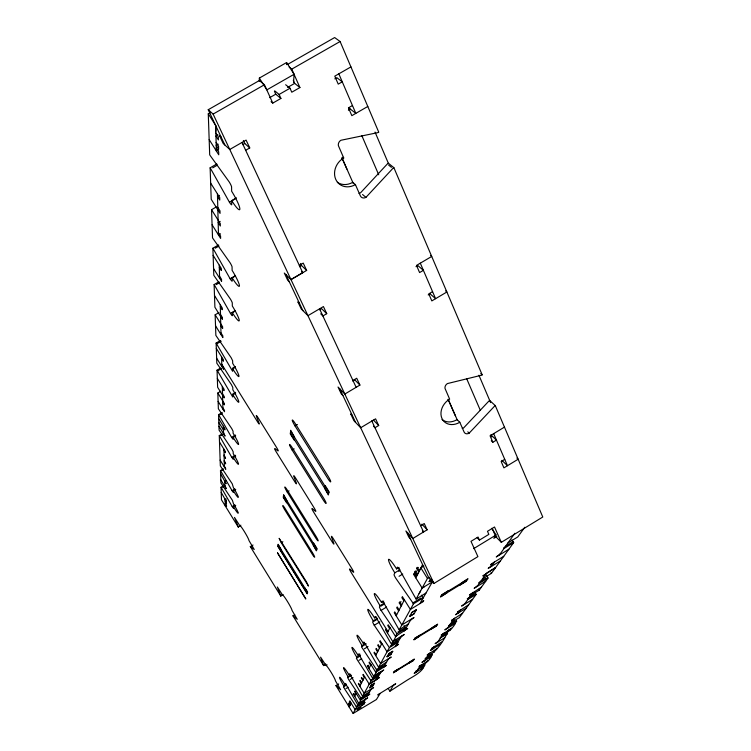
<?xml version="1.0" encoding="UTF-8"?>
<svg xmlns="http://www.w3.org/2000/svg" width="751" height="751" viewBox="0 0 751 751"><rect width="100%" height="100%" fill="white"/><g stroke="black" fill="none" stroke-linecap="round" stroke-linejoin="round"><path stroke-width="1.13" d="M360.564 655.041L356.838 657.322L356.453 658.571L371.041 680.913L362.583 696.28L350.661 675.59L349.403 673.947L348.98 674.802A9.566 0.882 58.6 0 0 343.526 667.667A9.566 0.882 58.6 0 0 348.098 676.754L347.732 677.674L348.774 679.739L360.865 697.989C361.653 699.481 358.321 705.461 357.438 704.26L346.352 685.025L345.141 683.429L344.747 684.217A9.209 0.817 58.6 0 0 339.518 677.308A9.209 0.817 58.6 0 0 343.93 686.029L343.592 686.874L344.596 688.855L356.622 707.104L353.12 713.45L335.969 685.616L338.663 683.964M430.764 578.918L429.15 581.649L431.956 580.157M364.995 643.86L362.085 645.644L361.785 647.306L376.439 669.535C377.227 671.403 373.219 678.585 372.111 677.43L359.72 655.811L358.349 654.055L357.851 655.05A10.307 1.033 58.6 0 0 351.937 647.446A10.307 1.033 58.6 0 0 356.838 657.322M221.77 364.31L257.715 422.128C263.113 430.351 252.374 409.154 257.903 417.453L276.612 447.53C282.385 457.068 270.482 442.414 276.227 451.905L294.833 481.842C300.259 490.178 289.924 469.328 295.368 477.692L314.218 508.014C320.029 517.749 307.703 502.156 313.486 511.844L332.242 542.006C337.678 550.483 327.671 529.915 333.125 538.411L352.125 568.967C357.955 578.88 345.263 562.358 351.046 572.253L387.976 631.657M259.264 81.202L259.348 78.085L286.61 62.53L294.11 74.283L293.538 82.61M286.488 64.642L286.61 62.53M281.024 549.497L278.142 544.306L277.898 546.493L307.187 593.881L307.6 591.966L304.568 587.573M286.666 502.259L286.6 502.804L283.305 497.491L283.615 494.702L286.863 500.607M294.185 439.316L294.101 440.039L290.308 433.956L290.712 430.276L294.448 437.138M325.793 664.288L323.643 665.602L320.583 657.134L326.028 665.546A8.965 0.779 58.7 0 1 331.069 672.239A8.965 0.779 58.7 0 1 335.415 680.782L340.672 689.747L335.997 685.597M282.892 594.689L280.743 595.984L250.346 546.625M313.176 545.001L316.396 550.849L316.922 548.399L313.58 543.011L313.486 543.508M324.667 488.225L328.356 495.003L329.051 491.774L325.202 485.597L325.07 486.254M398.528 567.972A13.546 1.812 58.7 0 0 399.682 569.868L394.801 572.844L394.04 574.656A3.83 0.498 58.7 0 0 395.824 578.279L412.881 602.922A3.849 0.498 58.6 0 1 413.472 603.832L399.147 629.864L383.864 603.025L382.203 600.997L381.499 602.433A12.288 1.464 58.7 0 0 374.308 593.656A12.288 1.464 58.7 0 0 380.044 605.663L379.424 607.165L380.729 609.878L396.444 632.952C397.542 634.651 391.647 645.184 390.83 643.222L376.767 618.533L375.19 616.59L374.552 617.885A11.706 1.333 58.7 0 0 367.746 609.446A11.706 1.333 58.7 0 0 373.238 620.814L372.674 622.175L373.923 624.757L389.375 647.606L378.551 667.263L365.164 643.898L363.728 642.077L363.193 643.175A10.758 1.117 58.6 0 0 356.988 635.299A10.758 1.117 58.6 0 0 362.085 645.644M323.643 665.583L292.965 615.82L294.758 614.731M394.801 572.844A13.546 1.784 58.7 0 1 388.539 559.439A13.546 1.784 58.7 0 1 396.566 568.911L397.335 567.202A3.915 0.516 58.7 0 1 399.663 569.934L415.519 598.096A3.924 0.516 58.6 0 0 416.101 599.063L425.995 593.018M398.912 571.539L399.757 569.718M365.174 699.669L367.708 697.792L358.687 703.34L353.355 693.774L354.754 696.046M364.376 677.393L362.864 674.942L363.165 674.342L369.239 684.18L376.589 679.664L381.226 671.535L373.641 676.191L367.352 666.043L367.671 665.405L369.248 667.949M401.203 606.019L399.241 602.884L399.739 601.898L401.701 605.053M419.077 593.656L422.156 588.061L413.623 574.412L414.205 573.248L416.345 576.665L416.908 575.576L414.759 572.149L415.359 570.967L417.509 574.412L418.776 571.952L416.608 568.488L417.218 567.287L419.396 570.769L422.578 564.602M351.111 703.105L349.121 706.954L349.675 705.893L348.567 703.255L349.919 705.452L350.417 704.485L349.29 701.809L350.642 703.997M354.491 696.543L356.124 693.38M359.813 686.236L364.676 676.801M368.919 668.578L370.975 664.597M375.66 655.529L381.874 643.466M387.356 632.849L390.032 627.676M396.152 615.811L404.385 599.842M415.754 577.819L420.87 567.906L423.836 566.094M391.684 643.419L391.327 644.058L399.757 638.603M416.101 599.063L420.607 590.877M424.212 586.813L422.156 588.061L427.46 578.43L429.441 577.219M357.589 709.254L360.855 707.245M369.633 687.775L370.975 685.41L374.533 683.222L373.163 685.625L369.642 687.794L373.219 685.569M387.009 656.768L388.727 653.745L392.754 651.277L390.999 654.356L387.018 656.796L391.055 654.281M409.595 616.477L411.858 612.478L416.486 609.652L414.167 613.727L409.595 616.515L414.242 613.633M360.987 707.01L357.194 709.967M361.757 705.658L365.455 699.181M367.239 696.055L371.266 688.986M383.47 667.592L388.577 658.636M395.373 646.714L401.363 636.21M404.282 631.103L410.966 619.368M419.969 603.588L432.388 581.818M398.377 669.61L393.421 672.849L394.331 671.375L398.941 668.728M419.537 636.2L413.904 639.88L415.068 638.003L420.25 635.055M447.023 592.764L440.527 597.045L442.067 594.567L448.291 590.755L447.971 591.253M408.722 663.255L413.294 660.627L414.317 659.087L409.323 662.344M431.205 629.028L436.331 626.118L437.645 624.156L431.975 627.864M460.419 584.569L460.091 585.076L466.258 581.302L467.986 578.702L461.433 583.02M491.83 528.291L496.064 534.984L493.848 538.317L496.824 536.496M416.354 672.042L421.63 664.597M424.184 661.011L429.938 652.891M432.717 648.977L434.613 646.311M437.533 642.199L444.151 632.868M447.352 628.352L454.646 618.073M458.185 613.088L460.616 609.671M464.353 604.414L472.886 592.379M477.045 586.522L486.582 573.088L495.604 567.559L482.846 575.951L485.85 574.111M491.238 566.517L494.44 562.011M499.406 555.017L514.839 533.276M420.138 666.099C424.456 665.001 431.45 659.078 431.966 654.243M427.291 655.998C435.815 653.229 443.757 640.519 447.164 633.159M442.405 634.989L442.517 635.168C448.056 632.567 455.35 626.343 456.289 620.504M451.435 622.25L459.33 617.669L476.19 594.379A3.304 0.507 58.4 0 0 475.674 593.6L474.416 591.835M470.52 594.942A3.361 0.516 58.4 0 0 470.774 595.355L479.241 590.173L488.037 578.017A3.473 0.563 58.4 0 0 487.493 577.19L486.169 575.35M424.719 664.306C423.292 671.835 413.322 676.285 407.183 680.153L389.919 691.22L393.186 685.597L395.711 683.739L378.119 694.572L377.819 695.069L380.015 693.708L376.392 699.547L353.12 713.45M482.517 578.805L491.398 573.37L513.684 542.588A3.839 0.685 58.4 0 0 513.083 541.687L511.825 539.96M524.771 527.268L517.768 536.946L507.986 542.917M337.34 182.296A16.315 14.109 -52 0 0 352.726 182.343L355.411 184.605L360.377 195.898A4.637 3.98 -51.4 0 0 365.934 197.372L392.82 168.449A4.637 3.962 -52.9 0 1 393.862 167.642L388.342 163.23A4.619 3.952 -52.9 0 0 387.291 164.028L360.536 192.819A4.619 3.971 -51.5 0 1 358.987 193.392M442.01 419.48A15.151 12.298 -46.2 0 0 457.068 419.631L459.8 422.259L464.109 432.069A4.309 3.473 -46 0 0 469.168 433.149L494.327 406.394A4.309 3.455 -47 0 1 495.303 405.634L489.699 400.48A4.29 3.455 -47 0 0 488.732 401.231L463.686 427.873A4.29 3.464 -46 0 1 462.259 428.436M447.915 630.558L451.67 628.249L441.147 635.111L443.644 633.581M371.041 680.913L378.485 676.341L378.035 675.637M447.615 633.853L440.011 638.031M376.918 679.082L379.368 677.571L369.239 684.18M438.002 641.532L435.101 643.691L444.808 637.721M353.092 694.281L354.228 693.586M370.928 685.466L374.542 683.241M441.795 641.889L431.769 648.423L434.153 646.949M394.153 671.676L414.111 659.397M393.599 672.558L413.501 660.317M433.167 648.338L430.342 650.441L439.823 644.611M436.951 648.582L427.169 654.947L429.497 653.511M370.966 689.521L373.623 687.531L364.197 693.333L358.349 683.87L358.631 683.316L360.095 685.691M362.583 696.28L369.454 691.812M360.865 697.989L366.619 694.45M425.113 658.458L430.83 654.947M361.278 698.646L368.187 694.393L367.774 693.736M432.388 654.891L425.432 658.937M367.53 695.548L369.821 694.14L360.377 700.279L354.707 691.089L355.861 693.896M424.597 660.429L421.912 662.41L430.98 656.825M428.352 660.467L419.002 666.531L421.236 665.161M357.823 704.907L364.451 700.608M356.218 706.475L361.766 703.058M423.611 664.982C413.332 670.953 419.79 669.197 425.113 664.926M356.622 707.104L363.277 703.002L362.874 702.373M362.874 703.706L365.089 702.345L362.602 704.175M417.941 669.798L415.369 671.685L417.556 670.333M362.029 705.189L364.226 703.837L355.185 709.714L349.75 700.899L350.867 703.574M416.73 671.507L414.176 673.384L422.879 668.024L421.245 669.028M357.851 655.05L359.729 653.905M399.147 629.864L407.981 624.147M397.927 632.051L405.305 627.526L405.84 628.362L396.988 633.788M479.645 582.006L486.038 578.092M356.406 658.28L360.114 656.008M488.037 578.017L479.269 583.377A3.473 0.544 58.4 0 0 478.734 582.56M404.761 630.258L407.69 628.465L395.505 636.472L388.201 624.748L387.779 625.592L389.6 628.512M477.72 585.564L474.153 588.296L485.728 581.199M359.025 660.317L361.672 658.702M481.419 587.151L469.394 595.036L472.238 593.299M400.903 637.017L404.235 634.454L392.735 641.504L385.563 629.967L385.986 629.141L387.779 632.032M390.267 645.954L397.307 641.645L397.814 642.434L389.375 647.606M467.31 598.725L474.275 594.454M476.19 594.379L467.826 599.505A3.314 0.498 58.4 0 0 467.441 598.913M348.98 674.802L350.144 674.088M395.805 645.963L398.584 644.255L387.056 651.812L380.156 640.687L379.771 641.448L381.489 644.227M464.953 603.551L461.602 606.095L472.586 599.364M348.098 676.754L350.698 675.168M347.732 677.58L351.562 675.233M367.352 666.043L368.619 665.264M388.671 653.811L392.754 651.305M468.718 604.705L457.331 612.159L460.025 610.497M414.834 638.378L437.382 624.55M414.139 639.505L436.594 625.733M458.767 612.281L455.519 614.731L466.202 608.169M350.173 679.458L353.045 677.693M344.747 684.217L345.864 683.532M343.93 686.029L346.436 684.49M462.541 613.229L451.473 620.467L454.092 618.862M343.592 686.799L346.352 685.1M388.192 659.312L391.233 657.003L380.616 663.518L374.007 652.863L374.364 652.168L376.016 654.834M378.551 667.263L386.286 662.251M376.439 669.535L382.907 665.555M449.511 624.663L455.003 621.284M345.948 688.583L348.164 687.231M376.899 670.258L384.672 665.489L384.202 664.766M456.758 621.218L449.07 625.949L448.713 625.395M383.836 666.954L386.408 665.377L375.763 672.323L369.389 662.016L369.051 662.673L370.647 665.236M447.878 627.62L444.808 629.92L454.984 623.668M373.641 676.191L383.752 669.976L380.87 672.145M372.552 678.162L379.968 673.356M370.59 680.209L376.795 676.398M440.659 637.148L445.934 633.91M380.044 605.663L384.484 602.959M473.665 548.643L496.064 534.984M380.907 606.132L384.587 603.888M381.057 610.422L386.577 607.061M429.15 581.593L431.731 580.025M422.156 588.061L432.867 581.518M374.552 617.885L376.26 616.843M431.741 582.945L433.44 581.912M399.241 602.884L401.128 601.729M407.615 532.844L428.755 577.697L433.937 583.48L477.908 556.622L470.999 541.34L478.058 537.04L479.438 540.1L488.845 534.374L487.474 531.304L494.524 527.005L501.311 542.335L542.776 517.017L495.303 405.634M373.238 620.814L377.462 618.233M374.082 621.199L377.593 619.059M374.242 625.273L379.846 621.847M412.881 602.922L421.011 597.956M505.048 546.597L513.083 541.687M413.472 603.832L423.226 597.871A3.849 0.516 58.6 0 0 422.635 596.961L421.405 595.196M513.684 542.588L504.043 548.474A3.839 0.667 58.4 0 0 503.592 547.798M420.541 602.593L423.742 600.631L423.16 601.635L410.384 609.446L402.395 596.651L401.879 597.665L403.869 600.847M500.213 553.872L496.242 556.951L508.878 549.225M323.625 665.499L325.765 664.119M411.783 612.572L416.486 609.69M503.743 556.313L491.342 563.907L490.572 564.996L493.67 563.1M326.028 665.546L327.107 664.879M363.193 643.175L364.498 642.377M467.62 579.246L441.738 595.074L440.809 596.566L466.578 580.805M491.999 565.447L488.178 568.394L500.429 560.894M361.616 646.695L366.216 643.87M410.459 620.27L414.008 617.51L401.841 624.954L394.256 612.769L394.716 611.84L396.622 614.9M364.348 648.826L368.028 646.573M395.505 636.472L397.26 635.402M396.566 568.911L399.034 567.409M399.063 576.308L402.761 574.055M416.608 568.488L418.345 567.437M414.759 572.149L416.664 570.985M413.623 574.412L415.322 573.37M381.499 602.433L383.742 601.072M420.644 525.728L424.24 523.55L427.141 529.802L412.787 538.514L405.897 530.966L408.816 537.153L410.534 539.04M504.456 427.122L490.074 435.805L492.863 442.264L496.449 440.095L490.891 434.829L491.811 436.96M504.738 459.34L501.17 461.499L503.912 467.864L518.143 459.236L516.895 458.054M280.743 595.984L282.855 594.501M250.336 546.644L253.021 545.038M281.25 542.682L308.473 586.052L306.408 581.762L279.137 538.326L281.25 542.682L282.874 541.706M287.22 492.018A4.863 0.535 59.1 0 1 284.789 487.07A4.863 0.535 59.1 0 1 287.426 490.29L315.767 535.942A4.872 0.544 58.9 0 1 318.161 540.833A4.872 0.544 58.9 0 1 315.448 537.491L287.22 492.018L289.06 490.919M240.376 525.7L238.227 526.986L240.855 525.174M223.347 468.859L220.484 470.558L232.068 490.675L234.922 488.967M232.068 490.675L233.43 492.496L233.448 491.023L235.739 489.652M226.304 499.086L225.216 499.734L226.53 501.875L221.226 492.421M226.333 500.757L225.244 501.405L226.567 503.564L225.234 500.551M226.408 503.48L225.328 504.118L226.633 506.24L225.291 503.226M371.651 421.273L373.51 420.166L378.692 425.507L374.974 427.732L373.5 426.202M223.038 486.075L221.047 487.268L232.219 506.615L234.969 504.963M232.219 506.615L233.523 508.38L233.542 507.019L235.748 505.695M352.951 380.485L356.734 378.241L359.907 385.075L344.822 394.05L338.034 387.028L341.226 393.796L342.916 395.552M352.745 381.039L354.744 379.846L359.907 385.075M222.061 433.965L219.283 435.608L231.768 457.331L235.279 455.247M231.768 457.331L233.232 459.255L233.242 457.547L235.72 456.073M295.012 425.92A5.604 0.713 59.2 0 1 292.223 420.081A5.604 0.713 59.2 0 1 295.284 423.63L327.999 476.059A5.623 0.713 59.1 0 1 330.74 481.813A5.623 0.713 59.1 0 1 327.577 478.124L295.012 425.92L297.396 424.503M222.024 470.539L223.169 469.863M225.882 480.771L224.746 481.447L226.126 483.682L220.587 473.778M222.54 487.249L224.38 486.15M292.167 450.084A5.332 0.648 59.2 0 1 289.501 444.573A5.332 0.648 59.2 0 1 292.411 448L323.531 497.96A5.351 0.648 59 0 1 326.141 503.395A5.351 0.648 59 0 1 323.146 499.828L292.167 450.084L294.176 448.882M220.944 435.589L222.709 434.547M222.24 412.468L218.569 414.646L231.58 437.345L235.429 435.064M231.58 437.345L233.11 439.326L233.12 437.457L235.701 435.937M233.12 437.457A10.598 1.089 59.3 0 0 238.611 444.216A10.598 1.089 59.3 0 0 233.101 433.214L233.063 431.215L231.787 428.671L218.363 408.751L217.828 393.008L220.756 391.28M232.585 394.115L235.57 392.351M220.541 368.112L217.048 370.168L232.763 397.026L232.866 394.829L235.673 393.177M220.306 414.627L222.136 413.548M432.557 291.632L428.783 293.866L431.825 300.907L446.873 291.998L445.625 290.928M428.192 294.927L430.06 293.819L435.589 298.673L420.307 263.169M319.701 309.806L321.625 308.68L326.741 313.693L322.883 315.964L320.696 313.815M217.537 370.975L221.526 368.628M232.416 368.262L235.345 366.544M220.522 340.503L216.119 343.085L232.603 371.285L232.707 368.863L235.354 367.305M415.979 266.671L417.875 265.563L423.386 270.332L419.593 272.566L416.505 265.413L431.712 256.448L430.473 255.396M289.37 281.916L287.708 280.273L284.291 273.035L290.975 279.588L302.728 272.716L242.01 142.437M216.626 343.93L221.216 341.245M299.32 265.394L303.235 263.103L306.643 270.426L290.975 279.588M232.707 368.863A12.11 1.418 59.5 0 0 238.978 376.185A12.11 1.418 59.5 0 0 232.679 363.334L232.632 360.733L231.177 357.758L215.856 335.406L215.152 314.8L218.935 312.585M299.593 266.689L301.545 265.544L306.643 270.426M218.963 281.747L214.119 284.573A3.783 0.479 59.7 0 1 214.683 285.511L230.444 313.374L235.27 310.557M230.444 313.374A3.774 0.479 59.6 0 0 232.388 315.561L232.378 312.735L234.8 311.318M216.297 284.563L219.527 282.686M218.56 244.939L212.88 248.234A4.008 0.535 59.9 0 1 213.472 249.219L230.125 278.771L235.223 275.795M230.125 278.771A3.999 0.535 59.8 0 0 232.181 281.015L232.162 277.851L234.734 276.359M220.165 221.395L218.166 222.549L220.343 226.013L220.287 223.61L211.557 209.698L216.363 206.919M220.503 233.824L218.485 234.988L217.443 193.88M215.18 248.234L218.963 246.037M348.398 110.275L350.388 109.13M367.793 106.473L351.844 115.663L348.464 107.834L352.463 105.534M219.367 195.41L217.508 196.48L219.761 200.076L219.705 197.485L210.655 183.084M216.804 163.99L210.13 167.82A4.497 0.667 60.2 0 1 210.787 168.928L229.43 202.226A4.487 0.667 60.1 0 0 231.721 204.582L231.702 200.62L236.49 197.86M229.43 202.226L235.129 198.931M242.714 144.652L244.742 143.488L249.745 147.947L245.671 150.284M212.702 167.83L217.471 165.089M294.11 74.283L266.849 89.867L259.348 78.085M269.665 97.686L275.748 94.204L280.921 98.437L272.773 103.112L271.055 101.695M287.577 87.435L294.664 83.38L299.921 87.557L291.782 92.213L290.008 88.224L285.652 84.732M274.819 90.927L279.128 94.448L290.008 88.224M217.987 134.898L215.969 136.062L218.41 139.93L218.344 136.889L215.894 133.002M350.933 66.905L334.786 76.161L338.232 84.131L342.259 81.821L336.833 77.691L334.824 78.846M218.203 144.183L216.204 145.328L218.616 149.158L218.55 146.192L216.128 142.343M218.325 149.843L216.344 150.979L215.706 125.577L208.28 113.823L210.318 112.659M224.849 144.99L208.224 109.721L259.339 80.545L264.455 84.741L272.773 103.112M287.52 64.455L334.646 37.55L340.109 41.512L378.757 132.195A4.703 4.055 -54.4 0 1 377.556 132.683L340.926 140.268A4.713 4.084 -53 0 0 338.401 145.694L343.714 157.973A16.353 14.128 -52 0 0 335.725 179.32A16.353 14.128 -52 0 0 355.411 184.605M208.224 109.721L213.115 114.077L264.455 84.741M289.144 67.083L291.764 69.139L340.109 41.512M292.984 615.792L297.255 619.303L291.998 610.338A8.909 0.77 58.9 0 0 287.53 601.617A8.909 0.77 58.9 0 0 282.695 595.243L277.344 586.982L280.705 595.806M250.374 546.615L254.232 549.488L248.975 540.532A8.871 0.77 59 0 0 244.394 531.624A8.871 0.77 59 0 0 239.747 525.578L234.509 517.42L238.17 526.789M388.671 165.136L391.431 167.342M342.813 157.231L343.714 157.973M362.555 194.518L365.934 197.372M221.151 137.142L219.517 135.668L223.216 143.507L229.768 149.468L246.093 140.099L249.745 147.947M480.771 373.566L482.18 374.843A4.356 3.539 -47.7 0 1 481.072 375.331L447.455 383.564A4.365 3.558 -46.7 0 0 445.033 388.474L449.642 399.128A15.18 12.307 -46.2 0 0 441.917 418.373A15.18 12.307 -46.2 0 0 459.8 422.259M491.276 440.753L492.863 442.264M501.912 460.363L507.479 465.704L493.67 433.627M301.592 271.627L302.728 272.716M467.789 431.825L469.168 433.149M299.536 303.488L297.865 301.827L301.226 308.952L307.948 315.664L323.428 306.558L326.741 313.693M501.311 542.335L495.857 536.749L492.243 528.591M477.138 537.707L479.438 540.1M352.416 415.716L350.726 413.942L353.862 420.598L360.677 427.751L375.594 418.842L378.692 425.507M421.912 524.17L427.141 529.802M422.391 530.722L423.555 531.98L371.867 421.067M404.019 625.649L405.305 627.526M396.077 639.843L397.307 641.645M216.269 148.041L218.682 151.862L218.748 154.79L209.163 139.583M217.781 207.351L220.005 210.89L220.062 213.387L211.209 199.278L210.13 167.82M218.428 232.65L220.569 236.077L220.625 238.405L212.073 224.765M420.87 567.906L427.46 578.43M213.124 255.34L221.292 268.407L221.338 270.52L219.301 267.262M219.527 276.133L221.536 279.353L221.583 281.39L213.575 268.576M214.495 295.528L222.183 307.835L222.221 309.703L220.306 306.633M220.503 314.481L222.399 317.513L222.437 319.325L214.899 307.234L214.119 284.573M290.628 431.018L328.91 492.421M290.393 433.224L328.497 494.355M215.152 314.8L222.606 326.751L222.643 328.506L220.785 325.521M399.147 610.009L397.213 606.911L396.735 607.859L398.659 610.957M220.972 332.9L222.812 335.847L222.85 337.556L215.528 325.803M216.297 348.351L223.338 359.673L223.376 361.24L221.62 358.415M221.789 365.014L223.526 367.802L223.563 369.323L216.635 358.189M217.33 378.41L224.005 389.159L224.033 390.567L222.371 387.891M222.521 393.824L224.164 396.472L224.202 397.852L217.63 387.263L217.048 370.168M379.856 647.381L378.157 644.64L377.781 645.381L379.48 648.113M283.568 495.247L316.838 548.878L316.528 550.342L283.38 496.918M449.98 630.587L449.539 629.854M217.828 393.008L224.324 403.484L224.352 404.817L222.737 402.207M377.931 651.126L376.251 648.423L375.885 649.146L377.556 651.84M222.878 407.831L224.483 410.412L224.511 411.717L218.119 401.4M388.211 688.451L389.919 691.22M218.71 418.701L224.887 428.69L224.915 429.901L223.376 427.403M218.841 422.531L223.441 429.966M223.507 432.51L225.056 436.153L218.963 426.315M219.508 442.039L225.403 451.576L225.431 452.675L223.958 450.3M224.08 454.937L225.553 458.373L224.108 456.017M363.108 679.852L361.606 677.421L361.315 678.003L362.808 680.425M278.114 544.738L307.535 592.342L307.281 593.487L277.964 546.043M434.416 652.075L434.116 651.568M224.22 460.466L225.685 463.846L224.239 461.518M361.597 682.781L360.114 680.387L359.832 680.95L361.306 683.344M224.352 465.949L225.807 469.281L220.118 460.081M224.849 485.503L226.239 488.657L220.794 479.842M238.227 526.986L221.479 499.809L221.047 487.268M285.953 274.659L302.897 310.623M339.724 388.774L355.561 422.381M213.115 114.077L433.937 583.48M243.371 140.559L244.742 143.488M300.578 263.46L301.545 265.544M319.56 308.83L356.143 387.319M279.128 94.448L280.921 98.437M274.406 91.218L275.748 94.204M291.764 69.139L299.921 87.557M293.303 80.319L294.664 83.38M342.071 158.076L353.345 183.619M448.122 399.25L457.481 420.447M341.93 157.813L346.896 169.097M448.187 399.429L455.378 415.801M361.879 135.753L378.711 174.767M466.634 378.598L480.33 410.337M349.422 109.665L348.586 107.722L355.833 113.363L338.823 73.842M375.031 132.073L388.558 163.746M478.931 375.256L490.619 402.62M393.871 167.642L482.18 374.843M208.28 113.823L209.689 154.79A4.619 0.695 60.3 0 0 210.355 155.804L229.243 181.977A4.6 0.704 60.2 0 1 231.58 186.802L231.646 191.223A15.884 2.394 60.1 0 1 239.86 208.938A15.884 2.394 60.1 0 1 231.702 200.63M211.557 209.698L212.524 237.842A4.102 0.554 59.9 0 0 213.124 238.752L229.984 262.625A4.084 0.563 59.8 0 1 232.068 266.84L232.115 270.36A14.138 1.915 59.8 0 1 239.456 285.784A14.138 1.915 59.8 0 1 232.162 277.851M212.88 248.234L213.8 275.27A3.868 0.498 59.8 0 0 214.373 276.133L230.313 298.936A3.858 0.498 59.7 0 1 232.284 302.878L232.331 306.023A13.358 1.718 59.7 0 1 239.269 320.452A13.358 1.718 59.7 0 1 232.378 312.735M216.119 343.085L216.814 363.193L231.411 384.634L232.791 387.441L232.838 389.807A11.537 1.286 59.4 0 1 238.837 401.954A11.537 1.286 59.4 0 1 232.866 394.829M218.569 414.646L219.104 430.192L231.965 449.38L233.185 451.802L233.223 453.642A10.157 1.004 59.2 0 1 238.508 464.118A10.157 1.004 59.2 0 1 233.242 457.547M219.283 435.608L220.325 465.892L232.256 483.851L233.42 487.662A9.425 0.864 59.1 0 1 238.33 497.275A9.425 0.864 59.1 0 1 233.448 491.023M220.484 470.558L220.907 482.931L232.397 500.297L233.523 503.893A9.078 0.798 59.1 0 1 238.245 513.102A9.078 0.798 59.1 0 1 233.542 507.019M215.706 125.577L215.847 131.162M219.254 265.141L219.583 278.189M220.259 304.756L221.019 334.617M221.583 356.838L221.827 366.544M222.334 386.474L222.916 409.135M223.347 426.192L223.535 433.693M223.929 449.192L224.38 466.981M224.727 480.48L224.878 486.451M225.187 498.852L225.375 506.136M491.398 573.37A3.53 0.582 58.4 0 1 491.004 572.722M479.241 590.173A3.361 0.526 58.4 0 1 478.744 589.338M277.523 552.877L305.751 598.847L277.523 552.877M312.378 552.511L285.249 508.746A4.656 0.488 59 0 0 282.723 505.62A4.656 0.488 59 0 0 285.061 510.333L312.087 553.938A4.666 0.498 58.9 0 0 314.678 557.167A4.666 0.498 58.9 0 0 312.378 552.511"/></g></svg>
